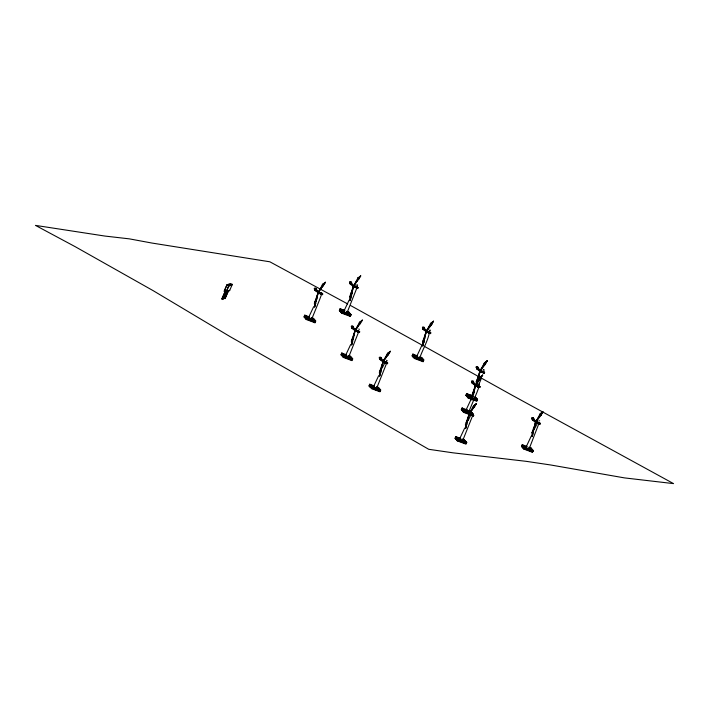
<?xml version="1.0" encoding="UTF-8"?>
<svg xmlns="http://www.w3.org/2000/svg" width="709" height="709" viewBox="0 0 709 709"><rect width="100%" height="100%" fill="white"/><g stroke="black" fill="none" stroke-linecap="round" stroke-linejoin="round"><path stroke-width="1.06" d="M357.575 285.408L357.247 284.69L356.485 285.231M359.241 329.65L358.914 328.932M479.55 384.597L479.302 383.879L478.548 384.269M318.004 292.64L315.523 301.866L315.009 301.458L316.311 301.573L316.338 299.96M318.323 292.914L318.625 292.392L318.332 292.835M351.691 292.445L353.304 286.179L353.844 286.285M353.729 286.347L353.977 285.895L353.658 286.471M356.157 331.05L356.033 330.226L359.702 331.945L356.414 330.624M381.079 368.831L381.734 368.6L380.68 368.52L381.079 368.831L383.268 361.262L379.599 376.071L379.421 372.154L383.037 361.936L390.384 351.265L387.584 353.383L383.135 361.253M383.303 361.962L383.542 361.351M383.409 361.962L383.463 361.555M384.145 362.166L384.03 361.395L387.699 363.114L384.411 361.794M424.186 338.734L424.842 338.503L423.787 338.423L424.186 338.734L426.091 331.404L429.973 325.546M426.791 331.325L426.437 331.972L426.738 331.404M466.752 420.845L467.772 420.942L469.287 413.586L466.814 409.642L465.45 409.678L465.893 411.769L469.119 414.189M469.659 413.905L469.376 414.419L469.633 413.657M470.439 414.198L473.736 415.456L470.067 413.746L470.28 414.57M475.863 385.129L475.624 385.661M476.466 385.997L476.342 385.182L480.011 386.892L476.723 385.581M477.946 378.296L478.602 378.057L477.547 377.977L477.946 378.296L479.807 371.126M480.489 371.02L476.288 381.61L476.466 385.536L480.188 370.745L484.451 362.848L487.251 360.73L485.497 364.036L479.833 371.312L478.256 378.198M318.022 292.56L314.867 290.38L314.424 288.279L315.797 288.253L318.306 292.312L314.619 307.032L314.433 303.106L318.057 292.897L325.404 282.226L322.595 284.344L318.181 292.702M353.543 286.259L351.123 281.89L349.759 281.925L350.202 284.017L353.428 286.436L360.73 275.863L357.921 277.981L353.631 285.949L349.945 300.669L349.767 296.743L353.312 286.445L351.637 295.21L350.37 295.077M381.318 369.008L383.037 361.936L379.856 359.419L379.412 357.327L380.777 357.301L383.285 361.36M383.277 361.43L383.046 361.874M426.384 331.325L423.885 327.203L422.52 327.23L422.963 329.322L426.269 331.644M469.278 413.684L465.636 428.422L465.459 424.496L469.074 414.286L476.421 403.616L473.621 405.734L468.986 414.18M480.153 370.816L477.644 366.757L476.28 366.783L476.723 368.884L479.816 371.294M535.8 421.926L539.992 415.226M315.009 303.753L314.619 307.032L315.478 303.496L314.433 303.106L315.009 303.753L315.948 303.239L314.433 303.106M350.14 299.03L350.671 298.595L349.945 300.669L351.274 296.876L349.767 296.743M351.992 341.632L351.602 344.902L355.324 330.119L359.587 322.223L362.388 320.105L355.041 330.775L351.425 340.985L351.602 344.902L352.462 341.375L351.425 340.985L352.931 341.109M379.794 374.441L379.599 376.071L380.325 374.006L379.51 374.113L380.068 374.139M466.026 425.143L465.636 428.422L466.495 424.886L465.459 424.496L466.026 425.143L466.965 424.629L465.459 424.496M472.114 398.219L472.637 397.784L471.919 399.858L475.642 385.067L479.896 377.17L482.696 375.052L475.358 385.723L471.733 395.941L471.919 399.858L473.24 396.065L471.733 395.941M532.317 434.936L532.849 434.502L532.122 436.567L535.844 421.784L540.098 413.888L542.908 411.769L541.153 415.075L535.676 422.147M430.274 324.057L431.187 325.183L431.728 323.676L431.737 324.474L426.144 331.839L422.529 342.057L422.706 345.974L426.428 331.192L430.691 323.286L433.491 321.168L431.737 324.474L430.691 323.286M539.691 414.65L540.604 415.784L542.908 411.769L540.098 413.888L541.153 415.075L541.144 414.269M318.704 292.374L318.385 292.835M480.48 371.091L480.206 371.525L480.56 370.878M355.262 330.341L352.781 326.131L351.416 326.158L351.859 328.249L355.129 330.633M475.438 385.59L472.167 383.206L471.724 381.114L473.089 381.079L475.579 385.288M533.842 429.503L535.561 422.44L532.379 419.923L531.936 417.823L533.301 417.796L535.809 421.855M484.07 370.444L483.91 369.611M426.091 331.59L426.605 331.59M353.321 337.839L354.961 330.421L358.275 325.396M424 340.657L423.096 340.409L424.399 340.524L422.706 345.974L423.096 342.704L422.529 342.057L424.035 342.181L423.565 342.438M424.425 338.911L426.074 331.759M467.355 421.35L467.328 422.963L466.07 422.83M476.935 383.596L476.377 383.569L477.192 383.463L476.466 385.536L476.856 382.257L476.288 381.61L477.795 381.743L477.325 382M532.592 434.635L532.122 436.567L531.945 432.65L536.155 421.802L536.084 422.263M353.082 337.661L353.738 337.431L352.683 337.351L353.082 337.661L354.97 330.766M473.665 391.634L475.269 385.377L480.383 377.587L479.479 377.932L480.401 379.067L480.383 377.587M466.549 423.255L469.074 414.286M533.602 429.335L534.258 429.096L533.203 429.016L533.602 429.335L535.455 422.298M317.96 292.702L318.252 292.294M353.295 286.339L358.958 277.565L360.73 275.863L358.417 279.133M355.617 330.465L355.546 330.181M426.056 331.644L426.331 331.076L422.387 327.868L423.885 327.203M479.816 371.206L483.733 365.1M474.658 406.115L476.421 403.616L474.649 405.318L469.03 414.198M383.002 361.608L387.469 354.722M475.322 385.395L479.169 380.059M320.964 293.898L321.602 294.324L319.591 299.712L311.304 320.158L310.826 319.732M356.928 287.96L355.209 287.234L356.902 287.907L346.63 313.795M358.559 332.149L348.287 358.036M429.689 333.274L428.139 332.397L428.404 331.785L429.574 332.229L429.317 332.831C427.784 341.428 422.068 350.397 419.391 359.1M478.265 386.733L478.903 387.158L476.891 392.547L468.383 412.735M471.113 414.668L463.934 412L464.528 410.635L463.58 409.731L462.826 411.468L463.606 412.354L472.619 415.713L462.321 441.547M538.858 423.645L529.189 448.744M535.986 422.05L535.853 422.564M376.284 389.206L386.582 363.371L385.297 362.689M478.974 384.189L481.446 378.216M474.144 383.853L475.81 385.474M350.29 283.254L350.787 284.451L351.558 282.599L350.335 283.157M472.265 382.443L472.752 383.64L473.532 381.788L472.309 382.346M465.99 411.007L466.478 412.204L467.249 410.351L466.035 410.91M352.834 327.771L352.444 328.692L351.956 327.496M224.168 291.177L226.915 284.876L230.425 283.503L232.322 284.389L229.583 290.69L226.074 292.064L224.168 291.177L225.054 290.832M229.273 284.362L226.809 285.328L224.496 290.646L225.311 291.027M221.749 299.092L225.187 291.186L226.153 291.629M221.979 299.003L224.983 292.081M222.715 299.535L228.812 285.762L232.322 284.389M222.936 299.455L228.706 286.206L231.994 284.921L230.912 284.415M226.951 291.31L223.947 298.205L224.913 298.657L228.333 290.779M224.177 298.117L226.313 293.198M225.134 298.569L228.564 290.69M308.947 317.348L304.852 315.824L305.065 315.337L305.783 316.152L305.03 317.889L304.01 316.914L304.764 315.177L309.585 316.967M304.79 317.8L305.544 316.063L304.764 315.177M311.216 317.623L313.431 318.403L315.727 321.009L314.973 322.746L306.306 319.52L305.526 318.633L306.518 316.985L307.236 317.8L306.642 319.174L314.84 322.214L315.434 320.849L313.263 318.385L312.669 319.75L310.613 318.988M306.191 317.721L306.518 316.985M306.306 319.52L307.059 317.792L306.279 316.896M319.05 292.356L318.864 293.047L319.05 292.356L322.161 293.437M319.121 292.445L319.263 293.358L319.484 292.516M319.919 292.533L322.71 294.067C321.452 291.842 318.509 293.783 319.387 292.666M319.325 292.516L319.147 293.375L319.856 292.932M319.998 293.57L320.308 292.844L321.709 293.384L320.574 292.844L321.797 293.632L321.487 294.359L320.131 293.588M308.823 319.378L308.06 319.378M320.308 292.844L320.308 293.925L321.602 294.324M309.487 320.14L310.072 319.936M310.312 320.45L310.817 320.176L309.913 320.308M320.317 292.985L322.763 293.951L322.444 294.669L322.214 293.331M312.678 320.14L313.431 318.403M350.663 282.953L350.202 284.017L349.759 281.925L350.663 282.953L349.626 282.563L351.123 281.89M344.698 311.091L340.178 309.461L340.391 308.973L341.109 309.789L340.355 311.526L339.345 310.551L340.098 308.823L344.911 310.604M340.515 311.162L339.797 310.338L340.072 309.709M340.125 311.437L340.878 309.709L340.098 308.823M346.834 311.322L348.766 312.04L351.052 314.645L350.299 316.382L341.632 313.156L340.852 312.27L341.844 310.622L342.562 311.446L341.968 312.811L350.166 315.851L350.76 314.486L348.589 312.022L347.995 313.387M341.525 311.357L341.844 310.622M341.632 313.156L342.394 311.428L341.605 310.542M354.597 286.994L354.376 285.993L357.496 287.083M354.19 286.684L354.376 285.993M354.473 287.012L354.819 286.152M355.253 286.179L358.089 287.588L357.779 288.315L354.491 286.764L358.045 287.703L355.253 286.179L355.599 286.737M357.779 288.315L354.917 287.18L355.182 286.569M355.324 287.207L355.643 286.48L357.123 287.269L356.813 287.996L355.324 287.207L356.813 287.996M355.634 287.562L355.953 286.835M356.503 287.641L355.377 287.092L356.866 287.881L356.547 287.526M357.23 287.686L357.54 286.968M348.766 312.04L348.004 313.777L346.081 313.059M341.756 353.055L342.766 354.03L341.782 355.679L341.002 354.792L341.756 353.055L346.568 354.846M342.048 353.215L341.729 353.951L345.832 355.475M341.782 355.679L342.536 353.942M342.518 356.512C344.813 352.825 341.481 356.716 343.298 357.398L351.965 360.624L352.719 358.887L350.423 356.281L348.199 355.501M343.298 357.398L344.051 355.661L352.719 358.887M349.652 357.628L350.246 356.264L352.417 358.727L351.824 360.092L343.626 357.044L344.219 355.679L343.271 354.775M356.033 330.226L355.767 330.837M356.113 330.323L356.255 331.236L356.476 330.394M359.747 331.83L356.911 330.412L359.197 331.209L359.436 332.548L356.14 331.254L356.308 330.394M356.574 331.413L356.84 330.811M356.911 330.412L357.611 331.076L357.292 331.794L358.586 332.202M358.47 332.237L358.399 331.032M349.67 358.01L350.423 356.281M370.169 386.565L369.451 385.749L370.045 384.384L370.763 385.2L370.009 386.937L368.999 385.962L369.752 384.225L374.565 386.015M369.779 386.848L370.532 385.111L369.752 384.225M371.268 385.944C369.938 390.597 371.161 384.012 372.048 386.83L380.706 390.056L379.953 391.785L371.286 388.567L372.048 386.83M377.649 388.798L378.243 387.433L380.414 389.897L379.82 391.262L371.622 388.213L372.216 386.848L371.498 386.033M384.03 361.395L383.764 362.007M384.305 361.563L384.251 362.405L384.11 361.484M387.743 362.999L384.907 361.581L387.194 362.37L387.433 363.717L384.127 362.423L384.473 361.563M373.306 388.603L373.466 388.231M384.57 362.583L384.836 361.98M384.978 362.609L385.297 361.891M385.607 362.246L386.777 362.68L386.467 363.407L385.288 362.964L385.607 362.246L384.907 361.581M373.643 388.798L374.627 388.816M387.194 362.37L387.433 363.717M377.658 389.179L378.42 387.451L376.488 386.733M420.774 359.082L421.527 357.345L423.814 359.95L423.06 361.687L414.393 358.47L412.106 355.865L412.86 354.128L417.672 355.918M413.276 356.467L412.558 355.652L413.152 354.287L413.87 355.103L413.117 356.84M412.886 356.751L413.639 355.014L412.86 354.128M414.375 355.847C413.046 360.491 414.269 353.915 415.155 356.733L414.393 358.47M420.756 358.701L421.35 357.327L423.521 359.8L422.927 361.165L414.73 358.116L415.323 356.751L414.605 355.936M427.217 331.387L426.951 331.998L427.137 331.298L430.257 332.388L430.806 333.008L427.252 332.016L430.54 333.62L430.301 332.273L427.961 331.599M427.58 331.466L427.235 332.326L430.54 333.62M427.359 332.308L427.412 331.457L427.146 332.069M427.678 332.486L427.944 331.883M429.574 332.229L429.884 332.583C430.044 333.921 427.633 332.964 428.715 332.14L428.404 331.785M417.574 359.082L418.567 359.02M429.991 332.991L430.301 332.273M477.184 367.82L477.644 366.757L476.147 367.43L480.365 371.153M467.036 396.021L466.318 395.205L466.912 393.841L467.63 394.656L466.876 396.393L465.866 395.418L466.619 393.681L471.432 395.471M472.628 382.142L472.167 383.206L471.724 381.114L472.628 382.142L471.591 381.752L473.089 381.079M466.646 396.304L467.399 394.567L466.619 393.681M462.153 408.659L462.365 408.162L463.083 408.987L462.321 410.715L461.311 409.749L462.064 408.012L466.876 409.802M462.49 410.351L461.772 409.536L462.046 408.898M475.074 397.394L475.287 396.907L477.582 399.513L476.82 401.25L468.162 398.024L467.373 397.137L468.135 395.4L469.083 396.304L468.489 397.678L471.565 398.812M467.373 397.137L468.365 395.489M462.091 410.635L462.844 408.898L462.064 408.012M468.162 398.024L468.915 396.287L468.135 395.4M463.81 409.82L463.491 410.546L461.311 409.749M480.906 371.622C482.093 370.346 480.206 372.783 480.897 370.86L484.61 372.455L484.3 373.173L481.003 371.879L481.34 371.02M480.711 371.551L480.897 370.86M463.606 412.354L464.36 410.617L463.58 409.731M481.721 371.153L483.653 372.136L483.334 372.863L481.757 372.154M481.438 372.048L481.703 371.436L484.566 372.571L482.43 371.463M481.898 371.95L482.164 371.348M482.474 371.702L482.155 372.42L483.201 372.606M476.368 386.113C476.386 384.695 476.909 388.089 479.745 387.504L479.514 386.157L477.219 385.368L477.565 385.926M476.448 386.201L476.785 385.341M476.891 386.37L477.148 385.758M466.362 412.78L466.123 412.213M466.451 442.239L465.857 443.604L457.659 440.564L455.036 438.304L455.79 436.576L460.602 438.357M478.903 387.158L477.609 386.751L477.919 386.024L477.219 385.368M455.488 438.091L456.082 436.726M455.816 439.19L456.569 437.462M456.047 439.279L456.8 437.542L455.79 436.576M479.098 386.467L478.779 387.185L477.175 386.432L477.609 385.669L479.009 386.21L477.875 385.678L479.098 386.467L477.919 386.024M466.788 412.966L467.772 412.904M479.514 386.157L479.745 387.504M467.612 413.276L468.374 413.046M463.686 441.14L464.28 439.775L466.752 442.398L465.99 444.135L457.332 440.909L456.552 440.023L457.305 438.295L457.216 439.11M457.332 440.909L458.085 439.181L466.752 442.398M457.659 440.564L458.253 439.199L457.305 438.295M469.978 412.966L470.732 411.229L468.507 410.449M470.094 414.676L470.51 413.905M470.873 414.322L470.608 414.933L473.47 416.068L473.231 414.721L470.944 413.932M475.961 399.903L474.516 398.254L475.11 396.889L477.281 399.353L476.687 400.718L473.612 399.575M468.33 420.136L470.9 414.987L471.379 415.199M471.334 414.233L471.325 415.314L472.619 415.713M472.513 414.171L472.726 413.675L470.563 411.211L469.97 412.576L467.913 411.814M472.708 414.57L473.027 413.834L470.732 411.229M472.504 414.668L472.504 415.749L470.936 414.96M463.704 441.53L464.457 439.793L462.233 439.013M529.011 447.228L530.935 447.946L533.23 450.552L532.477 452.289L523.809 449.063L521.514 446.457L522.276 444.72L527.088 446.51M522.693 447.06L521.975 446.245L522.568 444.88L523.286 445.695L522.533 447.432M522.294 447.344L523.056 445.606L522.276 444.72M532.344 451.757L530.172 449.293L530.766 447.928L532.938 450.392L532.344 451.757L524.146 448.717L524.74 447.344C523.667 444.428 522.462 450.33 523.703 447.264M524.022 446.528L523.57 446.927L524.35 447.822L533.017 451.039M523.809 449.063L524.563 447.326L523.783 446.44M536.553 421.89L536.367 422.591L536.553 421.89L540.214 423.61C538.973 421.465 536.022 423.317 536.89 422.209M536.997 422.059L536.651 422.918L539.957 424.212L539.717 422.874L537.378 422.192M537.094 423.087L537.36 422.475M539.106 423.867L537.812 423.459L537.812 422.387M537.821 423.184L538.991 423.902L539.301 423.176L537.998 422.413L538.45 422.493M539.717 422.874L539.957 424.212M527.416 449.852L528.32 449.719M530.181 449.674L530.935 447.946M307.998 318.766L313.724 306.589M343.333 312.403L349.05 300.226M344.991 356.645L350.707 344.468M372.987 387.805L378.703 375.628M421.811 345.531L416.148 357.655M471.024 399.415L465.299 411.592L465.786 411.574M459.024 440.156L464.741 427.979M525.945 447.37L531.227 436.132M382.293 367.794L384.89 362.698M534.808 428.289L537.413 423.193M315.797 288.253L314.291 288.926L318.199 292.223M484.451 362.848L485.497 364.036L485.479 362.432L484.451 362.848L485.488 363.23L487.251 360.73L484.034 363.584L484.947 364.745L484.947 364.001L480.188 370.745L478.69 369.531M535.667 421.811L535.738 421.74M429.246 330.536L430.097 329.995L430.336 330.545M483.006 370.089L483.689 369.566M480.631 371.463L481.703 371.436M318.199 292.17L325.404 282.226L323.632 284.726L322.595 284.344L323.632 283.928L323.641 285.532L322.595 284.344M360.075 322.639L359.171 322.985L360.092 324.119L360.075 322.639L362.388 320.105L361.209 321.771M321.868 287.234L318.279 292.117M357.203 280.87L353.614 285.754M358.86 325.112L355.041 330.66M360.083 323.375L360.624 322.604L360.633 323.401L359.587 322.223L360.615 321.806M383.179 361.271L386.263 357.114M386.857 356.281L390.384 351.265L387.167 354.128L388.08 355.289L388.08 354.544M429.964 326.175L426.375 331.068M432.313 322.843L433.491 321.168L431.719 322.87M480.392 378.331L482.696 375.052L480.924 376.754M469.358 413.631L472.894 408.623M539.372 416.777L535.782 421.66M353.844 286.09L353.782 286.551M354.624 286.383L354.11 286.596M427.385 331.688L426.871 331.909M355.103 330.128L351.283 326.805L352.781 326.131M475.349 385.616L475.579 384.952M538.813 420.916L539.646 420.791M356.981 331.44L358.524 332.122M348.128 358.399L347.64 358.417M427.997 332.601L429.574 333.301M376.071 389.631L375.637 389.587M318.563 292.303L318.421 292.914M352.01 339.327L353.295 339.451L352.001 339.336M472.318 394.284L473.603 394.399L475.287 385.714M386.432 360.287L387.238 360.73M315.7 299.473L316.746 299.553L317.986 292.888M532.982 433.039L533.452 432.782L531.945 432.65M315.009 289.52L316.232 288.962L315.452 290.814L314.964 289.618M352.001 327.398L353.215 326.84M423.096 328.471L424.319 327.912L423.938 328.834L423.424 328.258M379.989 358.568L381.212 358.01M476.865 368.024L478.079 367.466L477.308 369.318L476.82 368.122M532.512 419.063L533.735 418.505L532.964 420.357L532.468 419.161M383.498 361.696L379.28 357.974L380.777 357.301L379.856 359.419L379.412 357.327M469.074 413.79L465.317 410.316L466.814 409.642M533.744 419.888L535.552 421.944L531.803 418.47L533.301 417.796L532.379 419.923L531.936 417.823M357.921 277.981L358.958 277.565L358.976 279.169L357.921 277.981L358.967 278.362M387.584 353.383L388.612 352.976L388.629 354.571L387.584 353.383L388.621 353.773M226.393 291.532L229.681 290.247M323.082 284.761L322.187 285.107L323.1 286.241L323.091 285.497M474.108 406.151L473.213 406.47L474.126 407.631L474.117 406.886M477.76 380.219L476.9 379.935L477.379 380.37M533.416 431.258L532.53 430.992L533.026 431.409M481.083 371.702L481.384 371.259M379.421 372.154L380.928 372.278L380.458 372.544L381.291 370.621L380.024 370.479L380.511 370.913M357.664 330.74L358.524 331.103M471.822 414.286L472.557 414.614M356.272 286.587L355.847 286.489L356.964 286.932M321.895 294.049L318.784 292.959M354.917 287.18L354.394 286.923L354.854 286.392M314.291 288.926L315.337 289.316L314.424 288.279L314.867 290.38M428.715 332.14L429.884 332.583M320.619 293.198L321.797 293.632M320.362 293.801L321.487 294.359M340.391 308.973L344.494 310.498M346.621 311.809L348.553 312.527M340.737 309.913L344.592 311.34M340.896 310.285L339.886 309.31M340.79 310.524L339.779 309.549M339.797 310.338L351.052 314.645M339.345 310.551L344.157 312.341M342.181 311.916L350.84 315.133M342.243 312.173L350.441 315.221M350.733 315.381L342.066 312.155L341.286 311.269M340.852 312.27L341.968 312.811M482.209 372.305L483.387 372.748M357.611 331.076L358.789 331.511M355.501 330.527L353.224 328.223M417.459 356.405L412.647 354.615L413.657 355.59L412.939 354.775M419.09 357.061L421.314 357.832M417.353 356.654L412.541 354.863L413.551 355.838L412.833 355.014M418.984 357.301L421.208 358.08M308.406 317.1L304.551 315.673L305.57 316.639M311.295 318.173L313.218 318.89M412.558 355.652L423.814 359.95M305.411 316.276L308.3 317.348M311.189 318.421L313.112 319.139M412.106 355.865L414.995 356.937M304.746 316.072L308.84 317.597M423.601 360.438L414.942 357.221L414.162 356.335M415.004 357.487L423.202 360.526M305.464 316.888L304.445 315.913M423.495 360.686L414.836 357.469L414.056 356.583M305.49 317.083L308.566 318.226M306.306 317.472L307.024 318.297L315.221 321.337M307.059 317.792L315.727 321.009M304.01 316.914L308.823 318.704M306.846 318.279L315.514 321.496L313.05 318.873M315.408 321.744L306.74 318.518L305.96 317.632M305.526 318.633L306.642 319.174M379.28 357.974L380.316 358.355M385.341 362.848L386.52 363.292M466.912 393.841L471.015 395.365M471.219 395.959L466.407 394.169L467.417 395.143L466.699 394.328M531.803 418.47L532.84 418.859M471.113 396.207L466.3 394.417L467.08 395.303M466.318 395.205L472.159 397.448M474.206 398.21L477.281 399.353M468.915 396.287L471.804 397.368M473.727 398.077L477.582 399.513M465.866 395.418L469.712 396.854M471.946 397.935L467.922 395.897M473.515 398.564L477.37 400M538.131 422.741L539.301 423.176M468.596 397.022L471.839 398.183M473.887 398.945L477.263 400.248M539.035 423.787L537.555 422.989L537.812 423.459M346.355 355.333L341.543 353.543L342.553 354.518L341.835 353.702M347.986 355.989L350.211 356.769L352.506 359.374L343.838 356.148L343.059 355.262L344.007 356.166L352.205 359.215L350.033 356.751M346.249 355.581L341.437 353.791L342.447 354.766M348.181 356.299L350.104 357.008M342.482 354.961L345.558 356.104M341.002 354.792L344.849 356.228M343.732 356.397L352.4 359.623M466.664 410.289L461.851 408.499L462.871 409.474M468.596 410.998L470.519 411.716L471.662 413.019M462.711 409.102L466.557 410.529M463.066 409.279L466.141 410.422M465.317 410.316L466.354 410.706L465.45 409.678L465.893 411.769M462.764 409.713L461.745 408.747M461.772 409.536L465.866 411.06M464.36 410.617L473.027 413.834M466.371 411.885L463.367 410.219L464.147 411.105L471.848 413.967M468.419 412.647L471.494 413.79M464.209 411.371L471.388 414.029M471.742 414.216L464.041 411.353L463.261 410.467M471.645 414.588L472.823 415.022M462.826 411.468L463.934 412M374.352 386.502L369.54 384.712L370.32 385.599L369.832 384.872L373.935 386.396M374.246 386.751L369.433 384.96L370.213 385.847M376.169 387.469L378.101 388.178M369.726 385.12L373.829 386.644M375.876 387.406L377.924 388.16L380.095 390.632M369.451 385.749L373.554 387.274M371.286 386.52L371.835 387.318L380.494 390.544M368.999 385.962L372.845 387.389M372.003 387.336L380.201 390.384L378.03 387.92M380.387 390.783L371.729 387.566L370.94 386.68M526.876 446.998L522.063 445.208L523.074 446.183M528.799 447.716L530.722 448.434L532.45 450.383M522.914 445.819L526.769 447.246M523.277 445.996L526.344 447.14M522.967 446.431L521.957 445.456M521.975 446.245L526.069 447.769M524.563 447.326L533.23 450.552M521.514 446.457L525.369 447.893M524.421 448.079L532.619 451.128M532.911 451.287L524.243 448.061L523.464 447.175M461.001 439.119L455.577 437.063L456.587 438.038L455.869 437.214M462.321 439.562L464.244 440.28L466.54 442.886L457.872 439.669L457.092 438.782L458.041 439.686M460.885 439.367L455.47 437.302L456.481 438.277M462.206 439.81L464.138 440.528M456.516 438.472L459.592 439.615M455.036 438.304L459.849 440.094M457.934 439.926L466.132 442.974L463.961 440.511M466.433 443.134L457.766 439.908L456.986 439.022M428.404 331.927L430.85 332.902M319.591 293.544L322.444 294.669M477.618 385.811L480.064 386.777M540.267 423.495L537.431 422.077M471.334 414.375L473.78 415.341M386.086 362.06L385.501 361.891L386.671 362.388M346.479 358.018L345.655 357.628M226.915 284.876L228.812 285.762M226.809 285.328L227.624 285.709M526.565 449.488L525.83 449.098M347.649 303.922L269.828 261.789L151.912 243.045L129.313 238.853L104.914 236.062L35.45 225.382L75.225 246.697L153.135 290.646L230.106 336.624L309.115 381.566L349.112 403.403L428.715 449.293L453.033 452.829L526.246 461.337L550.645 464.971L624.523 477.901L673.55 483.618L511.606 394.957L424.23 346.293M422.316 345.239L350.521 305.49M465.964 412.576L465.361 412.213M350.335 295.095L350.858 295.502M471.591 381.752L475.349 385.226M349.626 282.563L353.383 286.037M479.896 377.17L480.941 378.358L480.932 377.56M537.032 422.298L536.562 422.661M484.061 371.835L484.61 372.455M483.751 372.553L484.3 373.173M476.342 385.182L476.085 385.785M473.142 382.718L473.541 383.17M428.014 331.484L428.36 332.042M530.554 448.416L532.725 450.88M530.616 448.682L531.768 449.985M530.447 448.664L531.892 450.304M424.93 329.977L426.144 331.351M531.333 450.986L532.477 452.289M522.577 447.326L523.313 448.159M474.897 397.377L477.068 399.841M474.791 397.625L476.235 399.264M468.153 395.976L468.871 396.792M467.816 396.136L468.764 397.04M467.772 396.854L468.489 397.678M466.93 396.287L467.612 397.226M470.351 411.699L471.795 413.347M470.244 411.947L471.689 413.595M472.921 415.439L473.47 416.068M421.137 357.815L423.308 360.287M421.031 358.063L422.475 359.711M466.868 411.282L467.258 411.734M421.917 360.385L423.06 361.687M351.168 283.529L351.567 283.981M462.374 410.608L463.11 411.442M414.393 356.423L415.111 357.239M414.012 357.301L414.73 358.116M413.161 356.724L413.896 357.558M464.067 440.262L466.238 442.726M348.376 312.509L350.273 314.486M348.27 312.758L349.714 314.397M349.156 315.08L350.299 316.382M456.1 439.172L456.826 440.005M341.401 311.029L342.35 311.933M358.887 331.927L359.436 332.548M340.4 311.419L341.135 312.252M385.031 362.494L385.288 362.964M381.22 359.383L380.83 358.94L380.441 359.862L379.944 358.665M381.823 360.075L382.984 361.812M316.843 291.027L318.049 292.4M378.42 387.451L380.706 390.056M349.927 356.999L352.098 359.463L343.9 356.414L342.952 355.51M313.688 319.786L314.831 321.088M312.944 319.121L314.388 320.76M313.821 321.443L314.973 322.746M370.904 387.398L371.622 388.213M370.054 386.83L370.789 387.663M341.454 354.58L342.172 355.395M342.908 356.228L343.626 357.044M342.066 355.661L342.748 356.6M305.074 317.783L305.809 318.616M423.051 328.559L423.548 329.765M476.28 366.783L476.723 368.884M422.52 327.23L422.963 329.322M351.416 326.158L351.859 328.249M355.315 330.713L355.634 330.128L355.315 330.713M357.513 278.717L358.426 279.878L358.417 278.398L357.513 278.717M315.088 305.092L314.53 305.065L315.088 305.092M352.081 342.97L351.513 342.943L352.081 342.97M423.176 344.033L422.617 344.016L423.176 344.033M466.105 426.481L465.547 426.463L466.105 426.481M428.608 331.794L429.805 332.326L428.67 331.794M351.061 293.092L352.081 293.189L351.097 293.083M473.027 392.29L474.046 392.378L473.071 392.272M474.649 405.318L473.621 405.734L474.667 406.922L474.649 405.318"/></g></svg>
